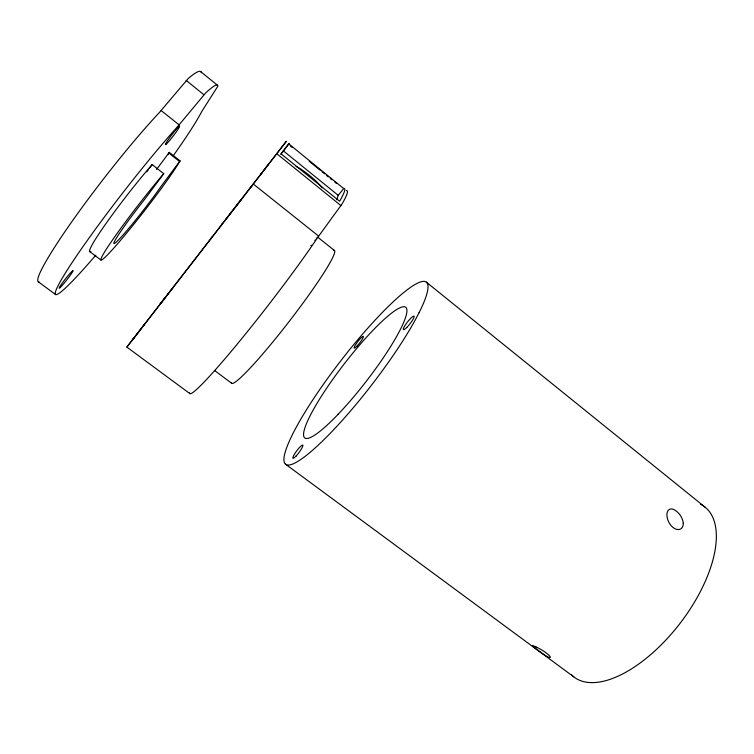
<?xml version="1.0" encoding="UTF-8"?>
<svg xmlns="http://www.w3.org/2000/svg" width="754" height="754" viewBox="0 0 754 754"><rect width="100%" height="100%" fill="white"/><g stroke="black" fill="none" stroke-linecap="round" stroke-linejoin="round"><path stroke-width="1.13" d="M336.746 199.744L338.216 195.352L343.701 188.557L288.716 143.826A141.017 0.5 -52.2 0 1 281.195 153.939L339.63 201.261A139.17 9.067 -52.3 0 0 343.701 188.557M90.895 251.355A66.512 5.014 -52.2 0 1 105.409 224.381A66.512 5.014 -52.2 0 1 150.743 166.2L152.157 164.579L163.759 173.674L162.364 175.296A66.343 4.194 -52.2 0 0 105.371 250.724A66.343 4.194 -52.2 0 0 124.938 235.116A66.343 4.194 -52.2 0 0 179.735 161.45L180.065 160.866L169.273 152.346L168.953 152.939A66.512 5.014 -52.2 0 1 168.029 154.579M189.527 392.909A117.652 7.992 -52.3 0 0 237.378 343.947A117.652 7.992 -52.3 0 0 317.151 238.255L342.373 203.476A139.085 9.463 -52.3 0 0 346.284 190.658M146.766 171.874L148.152 169.989M149.546 168.104L152.157 164.579M156.521 169.537L169.273 152.346M163.759 173.674L144.382 199.687A45.315 2.865 -52.2 0 0 115.4 242.807A45.315 2.865 -52.2 0 0 161.036 186.427L180.065 160.866M280.658 154.334L288.697 143.835M189.706 393.484L126.861 347.113L134.061 337.764M238.99 202.477L239.763 201.469M210.639 238.886L211.082 238.33M260.46 174.758L267.953 165.022M144.24 324.701L143.778 325.294M131.601 340.997L286.341 141.309L126.926 347.029M164.193 298.904L159.914 304.446L174.089 286.209M221.93 224.324L222.421 223.702L220.413 226.275M251.327 186.568L252.458 185.088M142.544 326.887L132.61 339.715M210.771 238.735L212.505 236.492M239.235 202.166L241.949 198.67M142.308 327.179L143.599 325.511M225.616 219.612L239.056 202.392M249.715 188.632L251.977 185.71M95.805 255.172A121.271 9.18 -52.2 0 1 67.436 269.743A121.271 9.18 -52.2 0 1 177.379 126.898L205.757 92.846A143.383 10.876 -52.2 0 1 217.859 86.173L201.733 111.545A121.271 9.18 -52.2 0 1 173.1 155.965M39.236 282.005A121.743 11.461 -52.2 0 1 73.345 219.565A121.743 11.461 -52.2 0 1 159.358 112.544L188.151 78.595A143.939 13.581 -52.2 0 1 201.346 72.742M681.55 528.328L681.201 528.62A11.282 7.248 62.1 0 1 672.973 527.451A11.282 7.248 62.1 0 1 667.196 517.461L667.092 516.81A11.301 6.795 59.7 0 1 667.639 511.325L667.846 510.92A11.329 6.315 57.5 0 1 672.116 509.016L672.587 509.12A11.272 5.778 55.5 0 1 680.212 515.218L680.598 515.802A11.329 6.315 57.5 0 1 683.265 523.238M165.814 144.466L165.692 144.551A11.612 0.933 -52.5 0 1 171.601 135.051A11.612 0.933 -52.5 0 1 179.631 126.314A11.612 0.933 -52.5 0 1 171.328 138.406L170.894 138.943A11.612 0.933 -52.5 0 1 165.823 144.466M296.077 166.427L296.822 166.804A21.169 3.798 39.4 0 1 322.326 187.878M38.426 281.873L55.664 294.588M285.427 464.106L573.737 676.828M214.485 370.431L231.751 383.334M89.603 251.487L100.885 259.989M168.783 153.005L179.575 161.526M161.215 110.593L179.188 124.919M253.297 184.023L318.593 236.096M317.726 237.18L334.587 250.62M186.144 80.376L203.825 94.684M276.784 153.703L341.081 205.719M426.359 282.184L705.084 507.169M283.287 150.809L338.216 195.352M200.96 71.837L217.604 85.381M290.224 145.842L292.034 147.322M309.3 161.356L320.196 170.225M322.015 171.705L324.738 173.92M326.557 175.399L328.376 176.87M330.186 178.349L332.005 179.829M334.729 182.044L336.548 183.524M683.247 523.219L683.265 523.794A11.301 6.795 59.7 0 1 681.55 528.328M700.541 504.266A107.285 51.413 -52.5 0 1 680.881 622.267A107.285 51.413 -52.5 0 1 571.334 674.651M535.99 646.951A10.81 1.348 33 0 0 532.597 645.594L532.437 645.575A10.829 0.754 34.5 0 0 533.644 647.102L541.184 652.672A10.829 0.754 34.5 0 0 547.64 656.791L548.026 656.979A10.81 1.348 33 0 0 550.26 657.497A10.792 1.942 31.5 0 0 545.99 652.785A10.792 1.942 31.5 0 0 536 646.96M333.607 250.3A83.967 7.663 -52.3 0 1 330.158 262.439L328.659 265.069A83.967 7.663 -52.3 0 1 272.175 342.759A83.967 7.663 -52.3 0 1 231.431 382.966M316.501 237.962A11.065 0.792 -52 0 1 316.284 238.311M315.181 239.951A11.065 0.792 -52 0 1 314.852 240.413M311.317 245.173A11.065 0.792 -52 0 1 310.884 245.719M72.959 270.884L72.931 271.006A11.131 0.848 -51.8 0 1 71.998 272.741L71.762 273.099A11.131 0.848 -51.8 0 1 60.48 287.265A11.131 0.848 -51.8 0 1 63.996 280.752A11.131 0.848 -51.8 0 1 72.959 270.884M419.073 312.693L416.585 317.481A115.07 19.613 -52.3 0 1 309.083 453.192A115.07 19.613 -52.3 0 1 308.254 406.934A115.07 19.613 -52.3 0 1 415.982 283.956L418.3 282.797A115.07 19.613 -52.3 0 1 419.073 312.693M296.096 456.019A8.247 1.414 -53.2 0 0 302.863 445.152A8.247 1.414 -53.2 0 0 294.626 453.917A8.247 1.414 -53.2 0 0 296.096 456.019M357.207 345.879A7.436 1.169 -52.1 0 0 363.315 336.416A7.436 1.169 -52.1 0 0 355.69 344.54A7.436 1.169 -52.1 0 0 357.207 345.879M338.122 414.285A82.544 14.034 -52.3 0 0 406.038 307.566A82.544 14.034 -52.3 0 0 321.59 395.935A82.544 14.034 -52.3 0 0 338.122 414.285M406.962 327.264A8.577 1.546 -51.7 0 0 414.087 316.209A8.577 1.546 -51.7 0 0 405.143 325.247A8.577 1.546 -51.7 0 0 406.962 327.264"/></g></svg>
